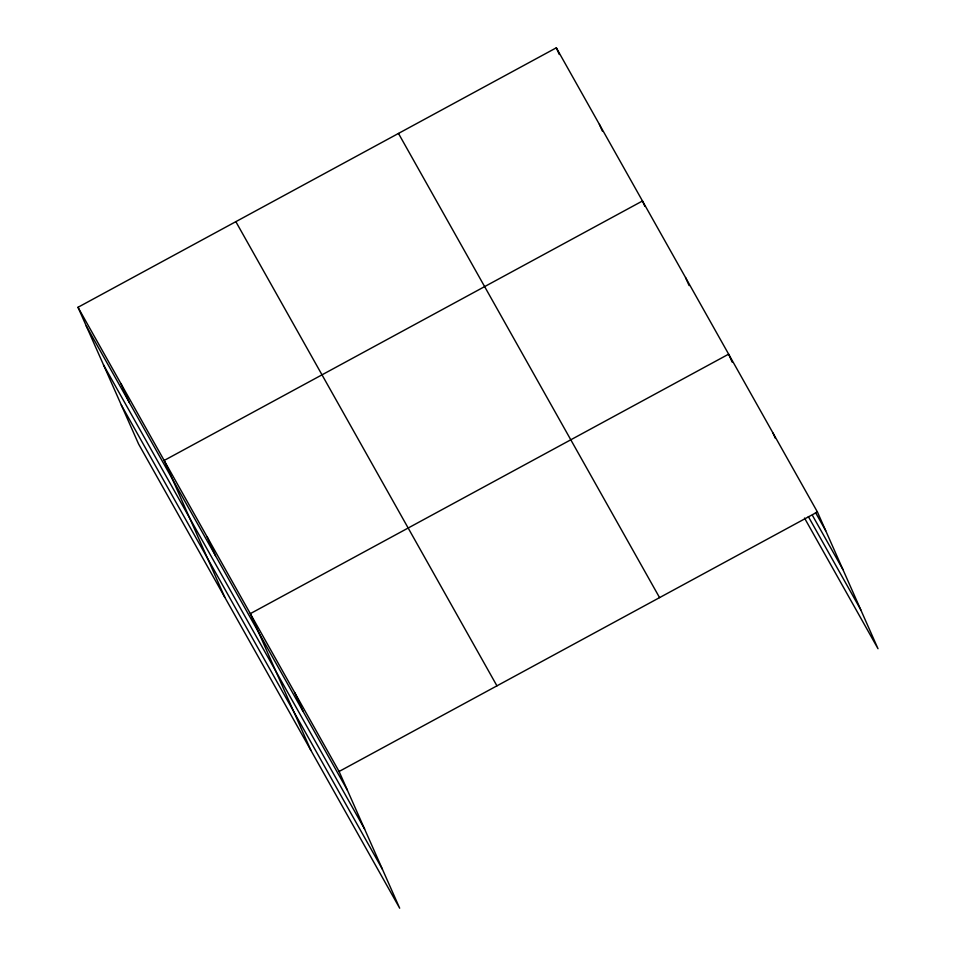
<?xml version="1.0" encoding="UTF-8"?>
<svg xmlns="http://www.w3.org/2000/svg" width="956" height="956" viewBox="0 0 956 956"><rect width="100%" height="100%" fill="white"/><g stroke="black" fill="none" stroke-linecap="round" stroke-linejoin="round"><path stroke-width="1.43" d="M77.998 307.294L339.093 771.48L399.68 908.2L138.584 444.014L77.998 307.294L556.32 47.8L817.416 511.986L878.002 648.706L804.51 518.044M339.093 771.48L817.416 511.986M815.504 512.524L825.685 530.64M812.385 515.272L842.953 569.597M808.346 516.599L860.747 609.737M398.473 133.434L659.568 597.62M235.845 221.661L496.941 685.846M86.255 325.948L347.363 790.134M103.523 364.917L364.63 829.091M121.316 405.057L382.412 869.243M773.034 433.068L775.4 438.398M732.188 362.157L728.639 354.162L250.317 613.656L310.903 750.376M685.56 277.575L689.109 285.569M644.846 206.305L642.48 200.975L164.157 460.469L224.744 597.201M599.4 124.388L602.352 131.056M556.32 47.8L559.272 54.468M294.711 692.562L302.98 711.216M207.237 537.069L215.506 555.723M121.077 383.882L129.347 402.536"/></g></svg>
